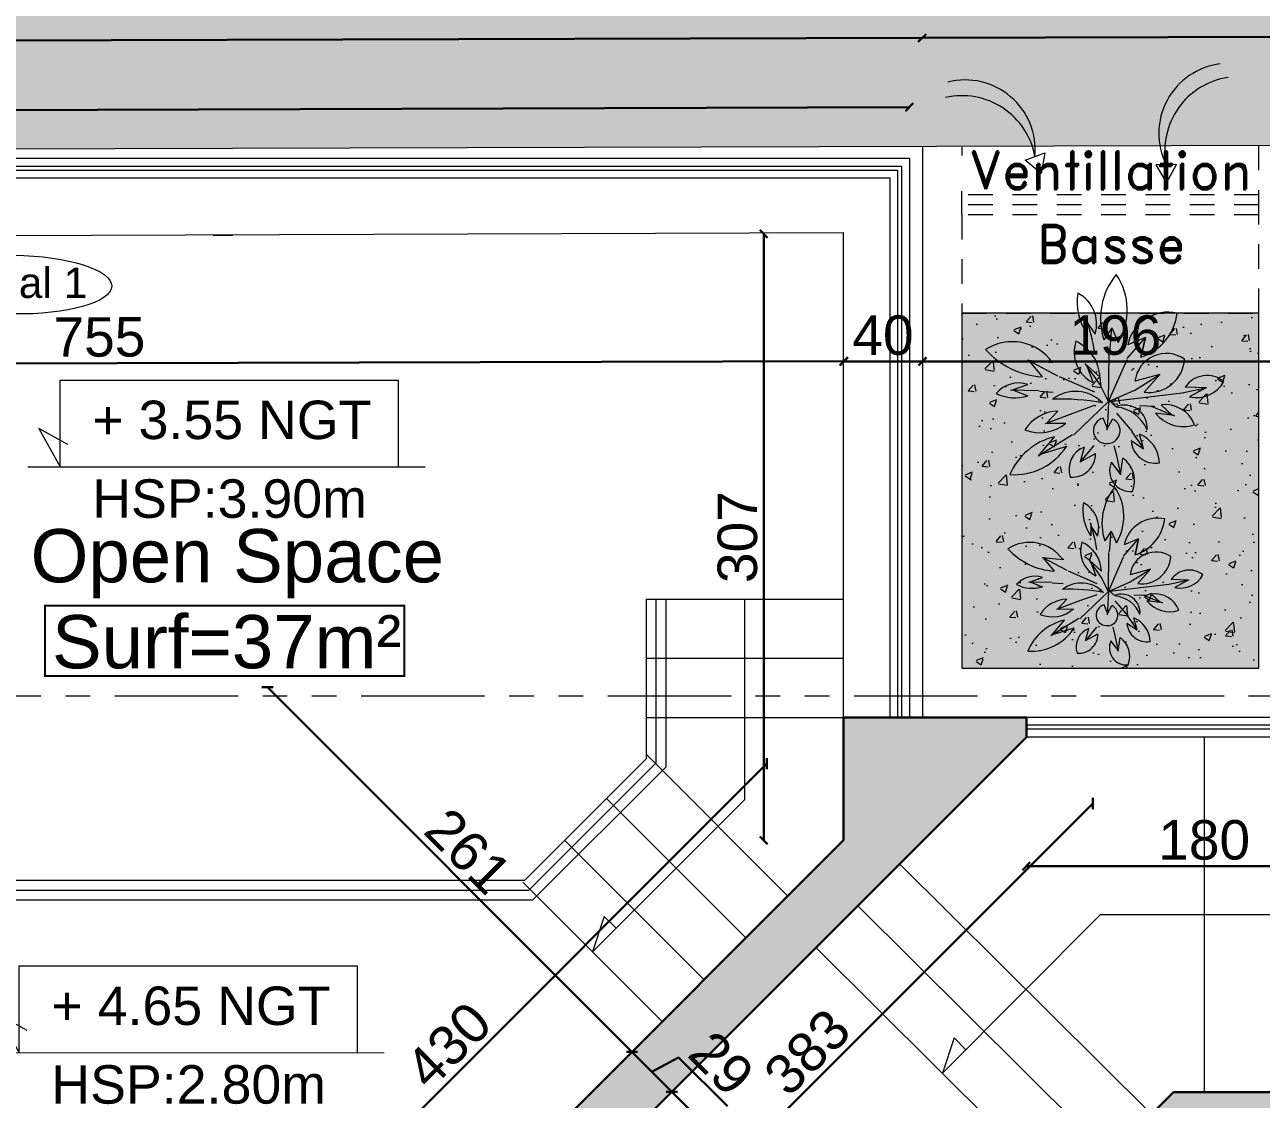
# Model space of a CAD drawing. Header units: millimetres. Extents: x 2804 to 3317, y 6834 to 7064.
# Drawn here: x 2898.11 to 2904.38, y 6940 to 6945.45 of the extents above; entities that cross this region are included whole.
import ezdxf
from ezdxf.enums import TextEntityAlignment as Align

# ---------------------------------------------------------------- set-up
doc = ezdxf.new("R2010")
doc.units = ezdxf.units.MM
doc.header["$PDMODE"] = 1
for name, pattern in [('ACAD_ISO03W100', [30, 12, -18]), ('HIDDEN', [0.375, 0.25, -0.125]), ('PHANTOM2', [1.25, 0.625, -0.125, 0.125, -0.125, 0.125, -0.125])]:
    doc.linetypes.add(name, pattern=pattern)
for name, color, linetype, lineweight in [('cotation', 3, 'Continuous', 30), ('Hachures', 8, 'Continuous', 20), ('menuise', 50, 'Continuous', 18), ('PORT-FEN', 2, 'Continuous', 0), ('SECURITE', 2, 'Continuous', 0), ('structure grt', 150, 'Continuous', 0), ('texte', 3, 'Continuous', 9), ('Urb-verde-04', 82, 'Continuous', 0), ('zin fin', 6, 'Continuous', 9), ('Zin inter', 80, 'ACAD_ISO03W100', 5), ('zin menuiserie', 150, 'Continuous', 5), ('Zin mur', 30, 'Continuous', 30)]:
    doc.layers.add(name, color=color, linetype=linetype, lineweight=lineweight)
doc.layers.add('zin hatch mur', color=8, linetype='Continuous')
doc.layers.add('zin texte', color=33, linetype='Continuous')
doc.styles.add('ARIAL', font='arial.ttf')
doc.styles.add('PsikTxtStyle', font='arial.ttf')
doc.styles.add('ROMAND', font='ROMAND.shx')
doc.styles.get("Standard").update_dxf_attribs({"font": 'arial.ttf'})
doc.dimstyles.new('cotation 100', dxfattribs={"dimtxt": 0.2, "dimasz": 0.04, "dimexe": 0, "dimexo": 0, "dimgap": 0.03, "dimtad": 1, "dimdec": 0, "dimlfac": 100, "dimdsep": 46, "dimtxsty": 'ARIAL', "dimblk": 'OBLIQUE', "dimcen": 0.09, "dimse1": 1, "dimse2": 1, "dimclrd": 256, "dimclre": 256, "dimclrt": 256, "dimadec": 3, "dimazin": 2, "dimtfac": 1, "dimtdec": 0, "dimtofl": 0, "dimtmove": 1, "dimatfit": 3, "dimfxl": 0, "dimtolj": 1, "dimtzin": 0, "dimlwd": -1, "dimlwe": -1, "dimarcsym": 0})

# ---------------------------------------------------------------- blocks, each defined once
blk = doc.blocks.new('_Oblique')
at = {"color": 0, "linetype": 'ByBlock', "lineweight": -2}
blk.add_line((-0.5, -0.5), (0.5, 0.5), dxfattribs=at)
blk = doc.blocks.new('*D246')
at = {"layer": 'cotation', "transparency": 16777216}
blk.add_line((2902.2626, 6943.7417), (2894.7129, 6943.7218), dxfattribs=at)
at = {"layer": 'Defpoints', "color": 0, "transparency": 16777216}
for p in [(2894.7112, 6944.3672), (2902.2609, 6944.3871), (2894.7129, 6943.7218)]:
    blk.add_point(p, dxfattribs=at)
at = {"layer": 'cotation', "transparency": 16777216, "xscale": 0.04, "yscale": 0.04, "zscale": 0.04}
for p, rotation in [((2894.7129, 6943.7218), 180.1507555891117), ((2902.2626, 6943.7417), 0.1507555891117018)]:
    blk.add_blockref('_Oblique', p, dxfattribs=dict(at, rotation=rotation))
at = {"layer": 'cotation', "transparency": 16777216, "insert": (2898.4874, 6943.8635), "char_height": 0.2, "attachment_point": 5, "rotation": 0.15076, "style": 'ARIAL'}
blk.add_mtext('\\A1;755', dxfattribs=at)
blk = doc.blocks.new('*D252')
at = {"layer": 'cotation', "transparency": 16777216}
blk.add_line((2901.8559, 6941.3125), (2901.8559, 6944.3871), dxfattribs=at)
at = {"layer": 'Defpoints', "color": 0, "transparency": 16777216}
for p in [(2901.8559, 6944.3871), (2902.2609, 6944.3871), (2902.2609, 6941.3125)]:
    blk.add_point(p, dxfattribs=at)
at = {"layer": 'cotation', "transparency": 16777216, "xscale": 0.04, "yscale": 0.04, "zscale": 0.04}
for p, rotation in [((2901.8559, 6944.3871), 90), ((2901.8559, 6941.3125), 270)]:
    blk.add_blockref('_Oblique', p, dxfattribs=dict(at, rotation=rotation))
at = {"layer": 'cotation', "transparency": 16777216, "insert": (2901.7237, 6942.8498), "char_height": 0.2, "attachment_point": 5, "rotation": 90, "style": 'ARIAL'}
blk.add_mtext('\\A1;307', dxfattribs=at)
blk = doc.blocks.new('*D259')
at = {"layer": 'cotation', "transparency": 16777216}
blk.add_line((2898.829, 6938.6584), (2901.872, 6941.7014), dxfattribs=at)
at = {"layer": 'Defpoints', "color": 0, "transparency": 16777216}
for p in [(2901.872, 6941.7014), (2902.2609, 6941.3125), (2899.2179, 6938.2695)]:
    blk.add_point(p, dxfattribs=at)
at = {"layer": 'cotation', "transparency": 16777216, "xscale": 0.04, "yscale": 0.04, "zscale": 0.04}
for p, rotation in [((2901.872, 6941.7014), 45.00000000023951), ((2898.829, 6938.6584), 225.0000000002395)]:
    blk.add_blockref('_Oblique', p, dxfattribs=dict(at, rotation=rotation))
at = {"layer": 'cotation', "transparency": 16777216, "insert": (2900.257, 6940.2734), "char_height": 0.2, "attachment_point": 5, "rotation": 45, "style": 'ARIAL'}
blk.add_mtext('\\A1;430', dxfattribs=at)
blk = doc.blocks.new('*D271')
at = {"layer": 'cotation', "transparency": 16777216}
blk.add_line((2902.6609, 6943.7408), (2904.6172, 6943.7408), dxfattribs=at)
at = {"layer": 'Defpoints', "color": 0, "transparency": 16777216}
for p in [(2904.6172, 6943.7408), (2902.6609, 6943.4084), (2904.6172, 6943.4064)]:
    blk.add_point(p, dxfattribs=at)
at = {"layer": 'cotation', "transparency": 16777216, "xscale": 0.04, "yscale": 0.04, "zscale": 0.04, "rotation": 180}
blk.add_blockref('_Oblique', (2902.6609, 6943.7408), dxfattribs=at)
at = {"layer": 'cotation', "transparency": 16777216, "xscale": 0.04, "yscale": 0.04, "zscale": 0.04}
blk.add_blockref('_Oblique', (2904.6172, 6943.7408), dxfattribs=at)
at = {"layer": 'cotation', "transparency": 16777216, "insert": (2903.6391, 6943.8729), "char_height": 0.2, "attachment_point": 5, "style": 'ARIAL'}
blk.add_mtext('\\A1;196', dxfattribs=at)
blk = doc.blocks.new('*D286')
at = {"layer": 'cotation', "transparency": 16777216}
blk.add_line((2886.0428, 6945.6069), (2907.3649, 6945.667), dxfattribs=at)
at = {"layer": 'Defpoints', "color": 0, "transparency": 16777216}
for p in [(2907.3649, 6945.667), (2907.3672, 6944.8445), (2886.0451, 6944.7843)]:
    blk.add_point(p, dxfattribs=at)
at = {"layer": 'cotation', "transparency": 16777216, "xscale": 0.04, "yscale": 0.04, "zscale": 0.04}
for p, rotation in [((2907.3649, 6945.667), 0.1615367327060689), ((2886.0428, 6945.6069), 180.1615367327061)]:
    blk.add_blockref('_Oblique', p, dxfattribs=dict(at, rotation=rotation))
at = {"layer": 'cotation', "transparency": 16777216, "insert": (2896.7033, 6945.8202), "char_height": 0.3, "attachment_point": 5, "rotation": 0.16154, "style": 'ARIAL'}
blk.add_mtext('\\A1;2132', dxfattribs=at)
blk = doc.blocks.new('ARB-E12')
for p, q in [((-0.321372, 1.124572), (-0.43294, 1.535096)), ((-0.429012, 1.520668), (-0.422212, 1.24536)), ((-0.42748, 1.45884), (-0.274568, 1.238748)), ((0.035088, 1.35106), (-0.113412, 1.130288)), ((-0.003884, 0.88378), (0.035088, 1.35106)), ((0.035088, 1.35106), (0.150344, 1.08368)), ((0.313876, 0.785056), (0.651964, 1.176248)), ((0.651964, 1.176248), (0.326232, 1.038956)), ((0.570872, 0.813196), (0.651964, 1.176248)), ((0.651964, 1.176248), (0.570872, 0.813196)), ((-0.287444, 0.92592), (-0.323796, 1.120024)), ((-0.96142, 0.461288), (-1.51264, 0.756576)), ((-1.51246, 0.756476), (-1.059448, 0.71074)), ((-1.505552, 0.755776), (-1.2533, 0.450468)), ((-0.18998, 0.316084), (-0.456628, 0.693436)), ((-0.450536, 0.684816), (-0.18538, 0.447664)), ((-0.02478, -0.008576), (-0.018176, 0.869232)), ((-0.02478, -0.008576), (0.313876, 0.767884)), ((0.313876, 0.767884), (0.313876, 0.767884)), ((-0.427448, 0.652132), (-0.31218, 0.34014)), ((0.920784, 0.490912), (0.459048, 0.368028)), ((0.460904, 0.204428), (0.920784, 0.490912)), ((0.920784, 0.490912), (0.631888, 0.167564)), ((-1.816204, 0.200996), (-1.512732, 0.307892)), ((-0.280836, 0.164908), (-0.931732, 0.448356)), ((-0.02478, -0.008576), (-0.18998, 0.316084)), ((1.329852, 0.151176), (1.787956, 0.249876)), ((1.769092, 0.24582), (1.38388, 0.256712)), ((1.766, 0.245912), (1.467236, 0.078636)), ((-1.314292, 0.190568), (-1.834036, 0.201372)), ((-1.800032, 0.206688), (-1.51246, 0.097084)), ((-1.049016, 0.161484), (-1.300124, 0.176948)), ((-0.02478, -0.008576), (0.460904, 0.204428)), ((-0.003312, -0.005148), (1.329852, 0.151176)), ((-0.003312, -0.005148), (0, 0)), ((0, 0), (0.10738, -0.101348)), ((-0.6575, -0.216444), (-1.196432, -0.416984)), ((-1.178664, -0.410364), (-0.963952, -0.181116)), ((-0.02478, -0.008576), (-0.670712, -0.623572)), ((-0.290752, -0.082444), (-0.6575, -0.216444)), ((-0.02478, -0.008576), (-0.042952, -0.309196)), ((-0.02478, -0.008576), (-0.003312, -0.005148)), ((0.117296, -0.223312), (0.406392, -0.556564)), ((0.543504, -0.082444), (0.825996, -0.094484)), ((0.758532, -0.0916), (1.19182, -0.268372)), ((1.18614, -0.266052), (0.83858, -0.219576)), ((1.144768, -0.260512), (0.94186, -0.067384)), ((-1.169596, -0.406996), (-0.814256, -0.403564)), ((-0.048612, -0.502488), (-0.126296, -0.31386)), ((-0.042952, -0.309196), (-0.058956, -0.534804)), ((-0.0579, -0.519884), (0.044372, -0.328392)), ((-0.693928, -0.622468), (-1.326028, -1.010696)), ((-1.31492, -1.003868), (-1.020736, -0.654976)), ((0.403052, -0.567888), (0.611968, -0.867476)), ((0.615468, -0.872484), (0.545956, -0.607392)), ((-1.2603, -0.970328), (-0.799124, -0.829504)), ((-0.300664, -0.817688), (-0.547724, -1.116968)), ((-0.545968, -1.114844), (-0.469456, -0.845732)), ((0.067736, -0.817688), (0.117296, -1.003212)), ((0.61818, -0.882804), (0.387984, -0.731688)), ((-0.54884, -1.118324), (-0.269144, -0.963472)), ((0.18874, -1.330932), (0.028628, -1.124124)), ((0.117296, -1.003212), (0.194312, -1.356452)), ((0.194368, -1.356736), (0.234228, -1.047752))]:
    blk.add_line(p, q)
for centre, radius, start, end in [((1.10238, 1.522948), 1.277624, 140.562973, 197.898788), ((-0.83216, 1.682328), 1.15052, 328.645752, 34.532871), ((0.390628, 1.821444), 0.996284, 170.302948, 215.326248), ((-0.886036, 1.422736), 0.638548, 343.253357, 62.523872), ((1.075936, 0.875224), 0.767376, 77.731812, 167.68045), ((0.27554, 1.737084), 0.969944, 287.726898, 353.368866), ((-1.803952, 0.186084), 0.910796, 35.172478, 122.597557), ((-1.163316, 1.96628), 1.51848, 221.838379, 266.602692), ((-0.030012, 0.90398), 0.6305, 161.450058, 243.414963), ((-0.952248, 0.408632), 0.76786, 2.91361, 65.001862), ((1.040528, 0.292804), 0.586328, 55.282406, 172.629105), ((0.719896, 0.817604), 0.655968, 262.289551, 356.254395), ((1.791152, -0.018352), 0.491456, 51.111088, 145.965424), ((-1.684, -0.208208), 0.543776, 71.641365, 139.589249), ((1.59012, 0.649648), 0.584084, 257.854889, 330.742065), ((-1.746432, 0.850132), 0.78856, 243.519882, 287.259949), ((-0.637876, -0.521016), 0.700676, 44.383736, 127.105743), ((-0.91922, -4.302276), 4.342368, 79.623909, 91.86557), ((-0.93148, -0.940356), 0.759936, 92.448906, 147.081741), ((0.264032, -0.491016), 0.419976, 354.798676, 111.90052), ((0.060136, -0.776572), 0.669556, 21.692181, 85.227745), ((1.351964, 0.190596), 0.65712, 218.623169, 288.409882), ((1.016148, -0.646436), 0.5838, 21.455856, 97.310661), ((-1.293976, 0.15754), 0.738216, 248.093155, 310.528992), ((-0.071696, -0.542864), 0.235428, 103.410606, 268.14798), ((-0.04894, -0.544624), 0.235508, 262.592224, 66.658134), ((-0.738992, -1.828612), 1.20698, 103.499039, 156.826508), ((0.317832, -1.154352), 0.59262, 1.492423, 67.35965), ((-1.76482, -0.208652), 1.148056, 265.815613, 327.262634), ((-0.321508, -1.254568), 0.43478, 109.893623, 199.306152), ((0.839844, -0.690692), 0.45372, 185.184189, 278.926605), ((-0.690836, -0.97836), 0.421952, 264.423157, 2.022145), ((0.373852, -1.284304), 0.38058, 155.109177, 275.903778), ((-0.057632, -1.466104), 0.510108, 337.311462, 55.097809)]:
    blk.add_arc(centre, radius, start, end)
blk = doc.blocks.new('ss rdc')
at = {"layer": 'SECURITE', "color": 252, "true_color": 0x939598, "style": 'ROMAND'}
for s, p in [('Ventillation', (2661.1738, 6740.6277)), ('Basse', (2661.1738, 6740.2549))]:
    blk.add_text(s, height=0.19125, dxfattribs=at).set_placement(p, align=Align.CENTER)
blk = doc.blocks.new('*D314')
at = {"layer": 'cotation', "transparency": 16777216}
blk.add_line((2886.9444, 6944.9746), (2902.5943, 6945.0305), dxfattribs=at)
at = {"layer": 'Defpoints', "color": 0, "transparency": 16777216}
for p in [(2902.5943, 6945.0305), (2886.9451, 6944.7876), (2902.5952, 6944.7711)]:
    blk.add_point(p, dxfattribs=at)
at = {"layer": 'cotation', "transparency": 16777216, "xscale": 0.04, "yscale": 0.04, "zscale": 0.04}
for p, rotation in [((2902.5943, 6945.0305), 0.2044908950425708), ((2886.9444, 6944.9746), 180.2044908950425)]:
    blk.add_blockref('_Oblique', p, dxfattribs=dict(at, rotation=rotation))
at = {"layer": 'cotation', "transparency": 16777216, "insert": (2894.7689, 6945.136), "char_height": 0.2, "attachment_point": 5, "rotation": 0.20449, "style": 'ARIAL'}
blk.add_mtext('\\A1;1565/290', dxfattribs=at)
blk = doc.blocks.new('*D321')
at = {"layer": 'cotation', "transparency": 16777216}
blk.add_line((2886.0435, 6945.3341), (2902.6593, 6945.3808), dxfattribs=at)
at = {"layer": 'Defpoints', "color": 0, "transparency": 16777216}
for p in [(2902.6593, 6945.3808), (2902.6609, 6944.8311), (2886.0451, 6944.7844)]:
    blk.add_point(p, dxfattribs=at)
at = {"layer": 'cotation', "transparency": 16777216, "xscale": 0.04, "yscale": 0.04, "zscale": 0.04}
for p, rotation in [((2902.6593, 6945.3808), 0.1612760775403938), ((2886.0435, 6945.3341), 180.1612760775404)]:
    blk.add_blockref('_Oblique', p, dxfattribs=dict(at, rotation=rotation))
at = {"layer": 'cotation', "transparency": 16777216, "insert": (2894.3511, 6945.4896), "char_height": 0.2, "attachment_point": 5, "rotation": 0.16128, "style": 'ARIAL'}
blk.add_mtext('\\A1;1662', dxfattribs=at)
blk = doc.blocks.new('*D322')
at = {"layer": 'cotation', "transparency": 16777216}
blk.add_line((2902.6593, 6945.3808), (2907.3657, 6945.3941), dxfattribs=at)
at = {"layer": 'Defpoints', "color": 0, "transparency": 16777216}
for p in [(2907.3657, 6945.3941), (2902.6609, 6944.8311), (2907.3672, 6944.8445)]:
    blk.add_point(p, dxfattribs=at)
at = {"layer": 'cotation', "transparency": 16777216, "xscale": 0.04, "yscale": 0.04, "zscale": 0.04}
for p, rotation in [((2902.6593, 6945.3808), 180.1612760775404), ((2907.3657, 6945.3941), 0.1612760775403938)]:
    blk.add_blockref('_Oblique', p, dxfattribs=dict(at, rotation=rotation))
at = {"layer": 'cotation', "transparency": 16777216, "insert": (2905.0121, 6945.5179), "char_height": 0.2, "attachment_point": 5, "rotation": 0.16128, "style": 'ARIAL'}
blk.add_mtext('\\A1;471', dxfattribs=at)
blk = doc.blocks.new('*D571')
at = {"layer": 'cotation', "transparency": 16777216}
blk.add_line((2900.8169, 6938.7919), (2903.5243, 6941.4993), dxfattribs=at)
at = {"layer": 'Defpoints', "color": 0, "transparency": 16777216}
for p in [(2903.1879, 6941.8357), (2903.5243, 6941.4993), (2900.4806, 6939.1282)]:
    blk.add_point(p, dxfattribs=at)
at = {"layer": 'cotation', "transparency": 16777216, "xscale": 0.04, "yscale": 0.04, "zscale": 0.04}
for p, rotation in [((2903.5243, 6941.4993), 45.00000001247902), ((2900.8169, 6938.7919), 225.000000012479)]:
    blk.add_blockref('_Oblique', p, dxfattribs=dict(at, rotation=rotation))
at = {"layer": 'cotation', "transparency": 16777216, "insert": (2902.0771, 6940.239), "char_height": 0.2, "attachment_point": 5, "rotation": 45, "style": 'ARIAL'}
blk.add_mtext('\\A1;383', dxfattribs=at)
blk = doc.blocks.new('*D574')
at = {"layer": 'cotation', "transparency": 16777216}
blk.add_line((2902.2622, 6943.7399), (2902.6602, 6943.7408), dxfattribs=at)
at = {"layer": 'Defpoints', "color": 0, "transparency": 16777216}
for p in [(2902.2609, 6944.3871), (2902.6602, 6943.7408), (2902.6609, 6943.4064)]:
    blk.add_point(p, dxfattribs=at)
at = {"layer": 'cotation', "transparency": 16777216, "xscale": 0.04, "yscale": 0.04, "zscale": 0.04}
for p, rotation in [((2902.2622, 6943.7399), 180.1184703717562), ((2902.6602, 6943.7408), 0.1184703717561811)]:
    blk.add_blockref('_Oblique', p, dxfattribs=dict(at, rotation=rotation))
at = {"layer": 'cotation', "transparency": 16777216, "insert": (2902.4609, 6943.8725), "char_height": 0.2, "attachment_point": 5, "rotation": 0.11847, "style": 'ARIAL'}
blk.add_mtext('\\A1;40', dxfattribs=at)
blk = doc.blocks.new('*D883')
at = {"layer": 'cotation', "transparency": 16777216}
blk.add_line((2902.663, 6938.765), (2901.3902, 6940.0378), dxfattribs=at)
at = {"layer": 'Defpoints', "color": 0, "transparency": 16777216}
for p in [(2901.3902, 6940.0378), (2901.1506, 6939.7982), (2902.5143, 6938.6163)]:
    blk.add_point(p, dxfattribs=at)
at = {"layer": 'cotation', "transparency": 16777216, "xscale": 0.04, "yscale": 0.04, "zscale": 0.04}
for p, rotation in [((2901.3902, 6940.0378), 134.9999999994055), ((2902.663, 6938.765), 314.9999999994055)]:
    blk.add_blockref('_Oblique', p, dxfattribs=dict(at, rotation=rotation))
at = {"layer": 'cotation', "transparency": 16777216, "insert": (2902.12, 6939.4948), "char_height": 0.2, "attachment_point": 5, "rotation": 315, "style": 'ARIAL'}
blk.add_mtext('\\A1;180', dxfattribs=at)
blk = doc.blocks.new('*D884')
at = {"layer": 'cotation', "transparency": 16777216}
for p, q in [((2901.3902, 6940.0378), (2901.1882, 6940.2398)), ((2901.2892, 6940.1388), (2901.4245, 6940.2116)), ((2901.4245, 6940.2116), (2901.6722, 6939.9639))]:
    blk.add_line(p, q, dxfattribs=at)
at = {"layer": 'Defpoints', "color": 0, "transparency": 16777216}
for p in [(2901.1882, 6940.2398), (2900.9516, 6940.0032), (2901.1506, 6939.7982)]:
    blk.add_point(p, dxfattribs=at)
at = {"layer": 'cotation', "transparency": 16777216, "xscale": 0.04, "yscale": 0.04, "zscale": 0.04}
for p, rotation in [((2901.1882, 6940.2398), 134.9999999994055), ((2901.3902, 6940.0378), 314.9999999994055)]:
    blk.add_blockref('_Oblique', p, dxfattribs=dict(at, rotation=rotation))
at = {"layer": 'cotation', "transparency": 16777216, "insert": (2901.6417, 6940.1812), "char_height": 0.2, "attachment_point": 5, "rotation": 315, "style": 'ARIAL'}
blk.add_mtext('\\A1;29', dxfattribs=at)
blk = doc.blocks.new('*D885')
at = {"layer": 'cotation', "transparency": 16777216}
blk.add_line((2901.1882, 6940.2398), (2899.3396, 6942.0884), dxfattribs=at)
at = {"layer": 'Defpoints', "color": 0, "transparency": 16777216}
for p in [(2899.3396, 6942.0884), (2898.3593, 6941.1081), (2900.9516, 6940.0032)]:
    blk.add_point(p, dxfattribs=at)
at = {"layer": 'cotation', "transparency": 16777216, "xscale": 0.04, "yscale": 0.04, "zscale": 0.04}
for p, rotation in [((2899.3396, 6942.0884), 134.9999999994055), ((2901.1882, 6940.2398), 314.9999999994055)]:
    blk.add_blockref('_Oblique', p, dxfattribs=dict(at, rotation=rotation))
at = {"layer": 'cotation', "transparency": 16777216, "insert": (2900.3573, 6941.2575), "char_height": 0.2, "attachment_point": 5, "rotation": 315, "style": 'ARIAL'}
blk.add_mtext('\\A1;261', dxfattribs=at)
blk = doc.blocks.new('mral1')
at = {"layer": 'menuise'}
blk.add_ellipse((2892.9362, 6943.4703), major_axis=(-0.4984, 0.0086), ratio=0.29928, start_param=-1.570796, end_param=4.712389, dxfattribs=at)
at = {"layer": 'menuise', "insert": (2892.5682, 6943.5564), "char_height": 0.1544, "width": 2.341262, "attachment_point": 1, "style": 'PsikTxtStyle'}
blk.add_mtext('MR al 1', dxfattribs=at)
blk = doc.blocks.new('*D1012')
at = {"layer": 'cotation', "transparency": 16777216}
blk.add_line((2904.9913, 6941.1813), (2903.1881, 6941.1813), dxfattribs=at)
at = {"layer": 'Defpoints', "color": 0, "transparency": 16777216}
for p in [(2903.1881, 6941.8357), (2903.1881, 6941.1813), (2904.9913, 6940.5511)]:
    blk.add_point(p, dxfattribs=at)
at = {"layer": 'cotation', "transparency": 16777216, "xscale": 0.04, "yscale": 0.04, "zscale": 0.04, "rotation": 180}
blk.add_blockref('_Oblique', (2903.1881, 6941.1813), dxfattribs=at)
at = {"layer": 'cotation', "transparency": 16777216, "xscale": 0.04, "yscale": 0.04, "zscale": 0.04}
blk.add_blockref('_Oblique', (2904.9913, 6941.1813), dxfattribs=at)
at = {"layer": 'cotation', "transparency": 16777216, "insert": (2904.0897, 6941.3134), "char_height": 0.2, "attachment_point": 5, "style": 'ARIAL'}
blk.add_mtext('\\A1;180', dxfattribs=at)

msp = doc.modelspace()

# ---------------------------------------------------------------- hatches: boundary and pattern name
at = {"layer": 'Hachures'}
h = msp.add_hatch(dxfattribs=at)
h.set_pattern_fill('AR-HBONE', color=256, scale=0.001, angle=0.41292)
h.set_pattern_definition([(45.4129179, (74.41532, -5.15618), (-0.0010354903, 0.1436803666), [0.3048, -0.1016]), (135.4129179, (74.48664, -5.08382), (-0.0010354903, 0.1436803666), [0.3048, -0.1016])])
h.paths.add_polyline_path([(2880.6999, 6946.7257), (2880.6999, 6944.7842), (2886.0451, 6944.7843), (2889.9451, 6944.7982), (2889.9471, 6944.7977), (2907.3672, 6944.8445), (2907.4218, 6920.4837), (2908.6333, 6920.4869), (2908.6, 6914.6847), (2909.737, 6914.6907), (2909.6698, 6946.9248), (2907.1785, 6946.8702), (2904.6873, 6946.8156), (2899.4026, 6946.8023), (2894.5894, 6946.7184), (2889.4125, 6946.6539)])
at = {"layer": 'Urb-verde-04', "true_color": 0xa3b569}
h = msp.add_hatch(color=73, dxfattribs=at)
h.dxf.hatch_style = 1
h.paths.add_polyline_path([(2904.3672, 6943.9847), (2902.8609, 6943.9847), (2902.8609, 6942.1857), (2904.3672, 6942.1857)])
at = {"layer": 'Urb-verde-04', "true_color": 0x0e3800}
h = msp.add_hatch(dxfattribs=at)
h.set_pattern_fill('AR-CONC', color=88, scale=0.002)
h.set_pattern_definition([(50, (30.61716, -234.95615), (0.364369338, -0.031878171), [0.0381, -0.4191]), (355, (30.61716, -234.95615), (-0.070486843, 0.38211369), [0.03048, -0.335281168]), (100.4514447, (30.64752, -234.9588), (0.293882494, 0.350235504), [0.032380018, -0.35618049]), (46.1842, (30.61716, -234.85455), (0.542158082, -0.084084656), [0.05715, -0.62865]), (96.635558, (30.66234, -234.86155), (0.474808268, 0.49485225), [0.048570046, -0.534271216]), (351.184151, (30.61716, -234.85455), (0.47480827, 0.49485225), [0.045719934, -0.502919464]), (21, (30.66796, -234.87995), (0.303228783, -0.204530396), [0.0381, -0.4191]), (326, (30.66796, -234.87995), (0.123604057, 0.368375932), [0.03048, -0.33528]), (71.451445, (30.69323, -234.897), (0.426832839, 0.163845538), [0.032380018, -0.356179875]), (37.5, (30.61716, -234.95615), (0.0061772065, 0.1691100777), [0, -0.331216, 0, -0.34036, 0, -0.33655]), (7.5, (30.61716, -234.95615), (0.133639325, 0.2003611496), [0, -0.194056, 0, -0.323596, 0, -0.12827]), (327.5, (30.50387, -234.95615), (0.2711811903, -0.011457488), [0, -0.127, 0, -0.39624, 0, -0.52578]), (317.5, (30.45307, -234.95615), (0.296258363, 0.050852982), [0, -0.1651, 0, -0.263144, 0, -0.37338])])
h.paths.add_polyline_path([(2904.3672, 6943.9847), (2902.8609, 6943.9847), (2902.8609, 6942.1857), (2904.3672, 6942.1857)])
at = {"layer": 'zin hatch mur'}
h = msp.add_hatch(color=256, dxfattribs=at)
h.dxf.hatch_style = 1
h.paths.add_polyline_path([(2902.2609, 6941.3125), (2899.2179, 6938.2695), (2897.2279, 6940.2596), (2897.1572, 6940.1888), (2897.2986, 6940.0474), (2897.0295, 6939.7783), (2897.1709, 6939.6368), (2897.3693, 6939.8353), (2899.2785, 6937.9261), (2903.188, 6941.8355), (2903.1879, 6941.9357), (2902.2609, 6941.9357)])
h = msp.add_hatch(color=256, dxfattribs=at)
h.dxf.hatch_style = 1
h.paths.add_polyline_path([(2902.4452, 6938.1433), (2902.4452, 6937.0221), (2902.2382, 6937.2291), (2901.8847, 6937.5827)], flags=16)
h.paths.add_polyline_path([(2902.3852, 6938.0126), (2902.0552, 6937.5835), (2902.2037, 6937.336), (2901.9562, 6937.5835)], flags=0)
h.paths.add_polyline_path([(2902.0552, 6937.5835), (2902.3852, 6938.0126), (2901.9562, 6937.5835), (2902.2037, 6937.336)], flags=0)
h.paths.add_polyline_path([(2902.2382, 6937.0877), (2902.5452, 6936.9221), (2902.5452, 6938.2433), (2903.9377, 6939.6357), (2904.618, 6939.6357), (2904.6172, 6940.0355), (2903.9335, 6940.0355), (2901.612, 6937.714)])
at = {"layer": 'zin menuiserie', "true_color": 0xe8e8e8}
h = msp.add_hatch(color=254, dxfattribs=at)
h.dxf.hatch_style = 1
h.paths.add_polyline_path([(2880.6999, 6946.7257), (2880.6999, 6944.7842), (2886.0451, 6944.7843), (2889.9451, 6944.7982), (2889.9471, 6944.7977), (2907.3672, 6944.8445), (2907.4218, 6920.4837), (2908.6333, 6920.4869), (2908.6, 6914.6847), (2909.737, 6914.6907), (2909.6698, 6946.9248), (2907.1785, 6946.8702), (2904.6873, 6946.8156), (2899.4026, 6946.8023), (2894.5894, 6946.7184), (2889.4125, 6946.6539)])

# ---------------------------------------------------------------- linework, layer by layer
at = {"layer": 'PORT-FEN'}
for points in [[(2898.3278, 6943.319), (2898.1799, 6943.4001), (2898.2888, 6943.2055), (2898.2888, 6943.6464), (2900.0023, 6943.6464), (2900.0023, 6943.2055)], [(2898.1203, 6940.3483), (2897.9725, 6940.4294), (2898.0813, 6940.2348), (2898.0813, 6940.6757), (2899.7948, 6940.6757), (2899.7948, 6940.2348)]]:
    msp.add_lwpolyline(points, dxfattribs=at)
at = {"layer": 'PORT-FEN', "const_width": 0.00566}
for points in [[(2900.1403, 6943.2055), (2898.124, 6943.2055)], [(2899.9328, 6940.2348), (2897.9165, 6940.2348)]]:
    msp.add_lwpolyline(points, dxfattribs=at)
at = {"layer": 'SECURITE', "color": 7, "elevation": 0}
for points in [[(2903.2633, 6944.6942), (2903.1817, 6944.7619), (2903.2811, 6944.7987)], [(2903.8983, 6944.6462), (2903.9498, 6944.7388), (2903.8438, 6944.737)]]:
    msp.add_lwpolyline(points, close=True, dxfattribs=at)
at = {"layer": 'SECURITE', "color": 7}
for centre, radius, start, end in [((2904.2146, 6944.8966, 0), 0.3552, 97.04481, 206.53168), ((2904.2661, 6944.8086, 0), 0.376, 98.48938, 190.83142), ((2902.8777, 6944.8128, 0), 0.3552, 354.75118, 104.23805), ((2902.8617, 6944.7121, 0), 0.376, 10.45144, 102.79349)]:
    msp.add_arc(centre, radius, start, end, dxfattribs=at)
at = {"layer": 'texte', "linetype": 'PHANTOM2', "lineweight": 9}
msp.add_line((2909.1903, 6942.0437), (2884.9646, 6942.0437), dxfattribs=at)
at = {"layer": 'zin fin'}
for p, q in [((2886.9451, 6944.7875), (2907.3672, 6944.8445)), ((2902.6609, 6944.8311), (2902.6609, 6941.9357)), ((2894.9612, 6944.3672), (2902.2609, 6944.3943)), ((2902.2609, 6941.9357), (2902.2609, 6944.3943)), ((2904.3672, 6943.9847), (2902.8609, 6943.9847)), ((2901.2609, 6941.7267), (2901.2609, 6942.5357)), ((2901.2609, 6942.5357), (2902.2609, 6942.5357)), ((2901.3109, 6941.706), (2901.3109, 6942.5357)), ((2901.3609, 6941.6853), (2901.3609, 6942.5357)), ((2901.2609, 6942.2357), (2902.2609, 6942.2357)), ((2901.2609, 6941.9357), (2902.2609, 6941.9357)), ((2904.0913, 6940.0355), (2904.0913, 6941.8357)), ((2900.6423, 6941.1081), (2901.2609, 6941.7267)), ((2901.9781, 6941.0296), (2901.2609, 6941.7468)), ((2900.663, 6941.0581), (2901.3109, 6941.706)), ((2900.6837, 6941.0081), (2901.3609, 6941.6853)), ((2901.7659, 6940.8175), (2901.0588, 6941.5246)), ((2901.5538, 6940.6054), (2900.8467, 6941.3125)), ((2903.822, 6939.924), (2902.5452, 6941.1928)), ((2900.6423, 6941.1081), (2896.3794, 6941.1081)), ((2901.3417, 6940.3932), (2900.6346, 6941.1003)), ((2900.663, 6941.0581), (2896.4294, 6941.0581)), ((2900.6837, 6941.0081), (2896.4794, 6941.0081)), ((2903.6105, 6939.7112), (2902.3338, 6940.9801)), ((2903.399, 6939.4984), (2902.1223, 6940.7673))]:
    msp.add_line(p, q, dxfattribs=at)
for points in [[(2902.8609, 6943.9847), (2902.8609, 6942.1857), (2904.3672, 6942.1857), (2904.3672, 6943.9847), (2902.8609, 6943.9847)], [(2901.1077, 6940.8664), (2901.0479, 6940.9262), (2900.9881, 6940.7468), (2901.7609, 6941.5196), (2901.7609, 6942.5357)], [(2902.8819, 6940.2508), (2902.8221, 6940.3106), (2902.7623, 6940.1312), (2903.5642, 6940.9356), (2904.9913, 6940.9356)]]:
    msp.add_lwpolyline(points, dxfattribs=at)
at = {"layer": 'Zin inter', "ltscale": 0.01}
for p, q in [((2902.8609, 6944.4847), (2902.8618, 6944.8272, -2.9647)), ((2899.0635, 6944.3807), (2899.1635, 6944.3807))]:
    msp.add_line(p, q, dxfattribs=at)
at = {"layer": 'Zin inter', "linetype": 'HIDDEN', "ltscale": 0.5}
for p, q in [((2904.3672, 6944.4847), (2904.3672, 6944.8371)), ((2904.3672, 6944.5847, 0.0597), (2902.8613, 6944.5847, -1.2144)), ((2904.3672, 6944.5347, 0.0597), (2902.8613, 6944.5347, -1.2144))]:
    msp.add_line(p, q, dxfattribs=at)
msp.add_lwpolyline([(2904.3672, 6944.4847), (2902.8609, 6944.4847), (2902.8609, 6943.9847), (2904.3672, 6943.9847)], close=True, dxfattribs=at)
at = {"layer": 'zin menuiserie'}
for p, q in [((2886.9451, 6944.7707), (2902.5952, 6944.7711)), ((2902.5952, 6944.7711), (2902.5952, 6941.9357)), ((2894.9612, 6944.6709), (2902.4952, 6944.6711)), ((2897.0612, 6944.731), (2902.5552, 6944.7311)), ((2897.0612, 6944.711), (2902.5352, 6944.7111)), ((2902.4952, 6944.6711), (2902.4952, 6941.9357)), ((2902.5352, 6944.7111), (2902.5352, 6941.9357)), ((2902.5552, 6944.7311), (2902.5552, 6941.9357)), ((2905.0573, 6941.9357), (2903.1879, 6941.9357)), ((2905.0573, 6941.8957), (2903.1879, 6941.8957)), ((2905.0573, 6941.8757), (2903.1879, 6941.8757)), ((2905.0573, 6941.8357), (2903.1879, 6941.8357))]:
    msp.add_line(p, q, dxfattribs=at)
at = {"layer": 'Zin mur'}
for p, q in [((2902.2609, 6941.9357), (2902.2609, 6941.3125)), ((2903.1879, 6941.9357), (2902.2609, 6941.9357)), ((2903.1879, 6941.8357), (2903.1879, 6941.9357)), ((2899.2785, 6937.9261), (2903.1881, 6941.8357)), ((2899.2179, 6938.2695), (2902.2609, 6941.3125)), ((2903.9335, 6940.0355), (2901.612, 6937.714)), ((2904.6172, 6940.0355), (2903.9335, 6940.0355))]:
    msp.add_line(p, q, dxfattribs=at)
at = {"layer": 'zin texte', "const_width": 0.01}
msp.add_lwpolyline([(2898.2121, 6942.5024), (2900.0338, 6942.5024), (2900.0338, 6942.1457), (2898.2121, 6942.1457)], close=True, dxfattribs=at)

# ---------------------------------------------------------------- block references
at = {"layer": 'cotation'}
msp.add_blockref('mral1', (5.1152, 0.6603), dxfattribs=at)
at = {"layer": 'SECURITE', "color": 214, "true_color": 0xa81592}
msp.add_blockref('ss rdc', (242.4434, 203.9859), dxfattribs=at)
at = {"layer": 'zin menuiserie'}
for p, xscale, yscale, zscale in [((2903.6122, 6943.539), 0.275, 0.275, 0.275), ((2903.6107, 6942.5764), 0.225, 0.225, 0.225)]:
    msp.add_blockref('ARB-E12', p, dxfattribs=dict(at, xscale=xscale, yscale=yscale, zscale=zscale))

# ---------------------------------------------------------------- texts
at = {"layer": 'structure grt', "ltscale": 0.5, "char_height": 0.195, "width": 13.746322, "attachment_point": 1}
for s, insert in [('{\\C1;+ 3.55 NGT}', (2898.4512, 6943.5418)), ('{\\C1;HSP:3.90m}', (2898.4512, 6943.1428)), ('{\\C1;+ 4.65 NGT}', (2898.2437, 6940.571)), ('{\\C1;HSP:2.80m}', (2898.2437, 6940.1721))]:
    msp.add_mtext(s, dxfattribs=dict(at, insert=insert))
at = {"layer": 'zin texte', "char_height": 0.27, "attachment_point": 1}
for s, insert in [('Open Space', (2898.1383, 6942.8906)), ('Surf=37m²', (2898.2471, 6942.4545))]:
    msp.add_mtext_dynamic_manual_height_columns(s, width=34.103171, gutter_width=12.5, heights=[0], dxfattribs=dict(at, insert=insert))

# ---------------------------------------------------------------- dimensions: what is measured, and where the dimension line sits
at = {"layer": 'cotation'}
dim = msp.add_aligned_dim(p1=(2886.0451, 6944.7843), p2=(2907.3672, 6944.8445), distance=0.8226, dimstyle='cotation 100', override={"dimtxt": 0.3}, dxfattribs=at)
dim.commit()
dim.dimension.update_dxf_attribs({"geometry": '*D286', "text_midpoint": (2896.7033, 6945.8202)})
for p1, p2, distance, picture, middle in [((2886.0451, 6944.7844), (2902.6609, 6944.8311), 0.5497, '*D321', (2894.3511, 6945.4896)), ((2902.2609, 6944.3871), (2894.7112, 6944.3672), 0.6454, '*D246', (2898.4874, 6943.8635))]:
    dim = msp.add_aligned_dim(p1=p1, p2=p2, distance=distance, dimstyle='cotation 100', dxfattribs=at)
    dim.commit()
    dim.dimension.update_dxf_attribs({"geometry": picture, "text_midpoint": middle})
for base, p1, p2, angle, picture, middle in [((2907.3657, 6945.3941), (2902.6609, 6944.8311), (2907.3672, 6944.8445), 180.16128, '*D322', (2905.0121, 6945.5179)), ((2901.8559, 6944.3871), (2902.2609, 6941.3125), (2902.2609, 6944.3871), 90, '*D252', (2901.7237, 6942.8498)), ((2902.6602, 6943.7408), (2902.2609, 6944.3871), (2902.6609, 6943.4064), 0.11847, '*D574', (2902.4609, 6943.8725)), ((2899.3396, 6942.0884), (2900.9516, 6940.0032), (2898.3593, 6941.1081), 135, '*D885', (2900.3573, 6941.2575)), ((2903.5243, 6941.4993), (2900.4806, 6939.1282), (2903.1879, 6941.8357), 45, '*D571', (2902.0771, 6940.239)), ((2901.872, 6941.7014), (2899.2179, 6938.2695), (2902.2609, 6941.3125), 45, '*D259', (2900.257, 6940.2734)), ((2901.1882, 6940.2398), (2901.1506, 6939.7982), (2900.9516, 6940.0032), 135, '*D884', (2901.5391, 6940.2838)), ((2901.3902, 6940.0378), (2902.5143, 6938.6163), (2901.1506, 6939.7982), 135, '*D883', (2902.12, 6939.4948))]:
    dim = msp.add_linear_dim(base=base, p1=p1, p2=p2, angle=angle, dimstyle='cotation 100', dxfattribs=at)
    dim.commit()
    dim.dimension.update_dxf_attribs({"geometry": picture, "text_midpoint": middle})
dim = msp.add_linear_dim(base=(2902.5943, 6945.0305), p1=(2886.9451, 6944.7876), p2=(2902.5952, 6944.7711), angle=180.20449, text='<>/290', dimstyle='cotation 100', dxfattribs=at)
dim.commit()
dim.dimension.update_dxf_attribs({"geometry": '*D314', "text_midpoint": (2894.7689, 6945.136)})
for base, p1, p2, picture, middle in [((2904.6172, 6943.7408), (2902.6609, 6943.4084), (2904.6172, 6943.4064), '*D271', (2903.6391, 6943.8729)), ((2903.1881, 6941.1813), (2904.9913, 6940.5511), (2903.1881, 6941.8357), '*D1012', (2904.0897, 6941.3134))]:
    dim = msp.add_linear_dim(base=base, p1=p1, p2=p2, dimstyle='cotation 100', dxfattribs=at)
    dim.commit()
    dim.dimension.update_dxf_attribs({"geometry": picture, "text_midpoint": middle})

doc.saveas('drawing.dxf')
